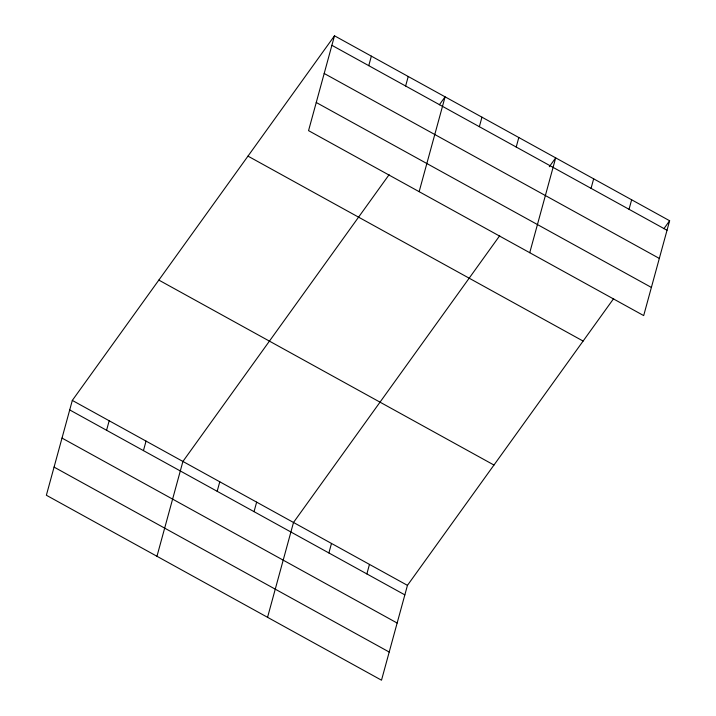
<?xml version="1.0" encoding="UTF-8"?>
<svg xmlns="http://www.w3.org/2000/svg" width="716" height="716" viewBox="0 0 716 716"><rect width="100%" height="100%" fill="white"/><g stroke="black" fill="none" stroke-linecap="round" stroke-linejoin="round"><path stroke-width="1.07" d="M334.497 35.8L308.551 130.643L643.684 315.586L669.63 220.752L334.497 35.8L72.316 400.414L46.37 495.248L381.503 680.2L407.449 585.357L613.648 298.599M106.577 430.271L109.181 420.757M143.442 450.624L146.046 441.101M156.965 556.287L182.911 461.444L389.11 174.686M217.172 491.31L219.776 481.787M368.758 65.666L371.362 56.143M254.037 511.654L256.641 502.131M405.623 86.01L408.227 76.487M267.56 617.317L293.506 522.474L499.696 235.725M419.146 191.673L445.092 96.83L439.364 104.796M328.886 552.958L331.49 543.435M479.353 126.696L481.957 117.173M366.861 573.919L369.465 564.396M516.218 147.04L518.814 137.517M529.742 252.703L555.679 157.869L549.324 166.712M591.058 188.344L593.662 178.83M629.042 209.305L631.646 199.791M663.902 228.708L669.63 220.752M331.893 45.314L667.026 230.266M324.187 73.471L659.32 258.422M316.248 102.486L651.381 287.429M247.978 156.124L583.11 341.067M158.836 280.09L493.968 465.042M72.316 400.414L407.449 585.357M69.712 409.928L404.844 594.88M62.015 438.085L397.147 623.036M54.076 467.101L389.209 652.043"/></g></svg>
